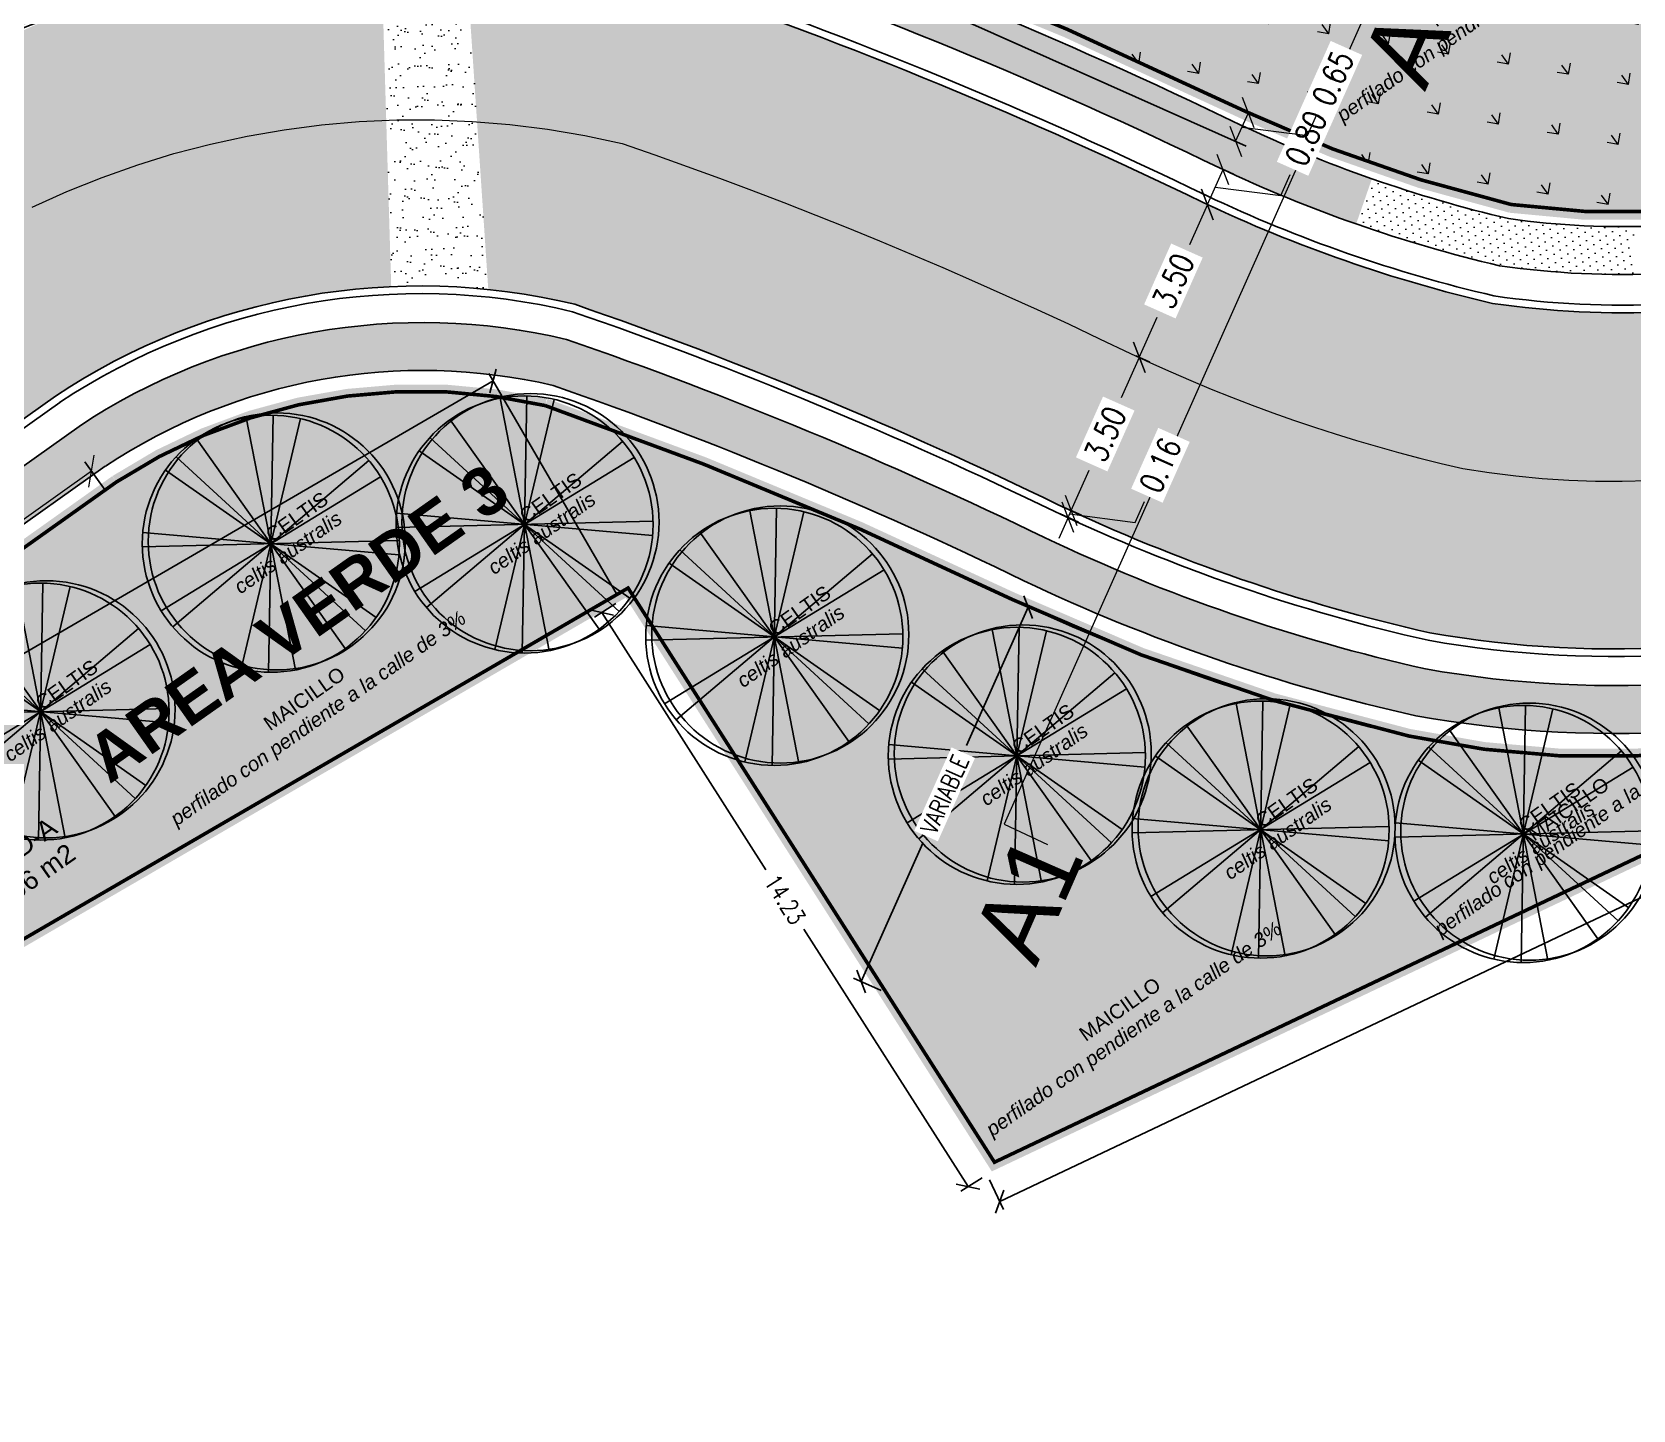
# Model space of a CAD drawing. Header units: metres. Extents: x 12 to 777, y -493 to 333.
# Drawn here: x 585.29 to 618.73, y -315.08 to -286.29 of the extents above; entities that cross this region are included whole.
import ezdxf

# ---------------------------------------------------------------- set-up
doc = ezdxf.new("R2010")
doc.units = ezdxf.units.M
doc.header["$LTSCALE"] = 5
doc.header["$MEASUREMENT"] = 0
for name, pattern in [('DASHED2', [0.375, 0.25, -0.125]), ('HIDDEN', [0.375, 0.25, -0.125]), ('PHANTOM2', [1.25, 0.625, -0.125, 0.125, -0.125, 0.125, -0.125])]:
    doc.linetypes.add(name, pattern=pattern)
doc.layers.get('0').update_dxf_attribs({"color": 30})
for name, color, linetype, lineweight in [('A-ANNO-DIMS', 3, 'Continuous', 18), ('A-ANNO-TEXT', 3, 'Continuous', 18), ('A-ELEV-OVHD', 3, 'HIDDEN', 18), ('G-ANNO-RDME', 3, 'Continuous', 18), ('G-PLAN-OTLN', 7, 'Continuous', 35), ('U-ANNO-PATT', 8, 'Continuous', 18), ('U-ANNO-SYMB', 3, 'Continuous', 18), ('U-CURB', 4, 'Continuous', 25), ('U-PROP-NEW', 1, 'PHANTOM2', 50)]:
    doc.layers.add(name, color=color, linetype=linetype, lineweight=lineweight)
for name, color, linetype in [('U-PROP', 1, 'Continuous'), ('U-SDWK', 4, 'Continuous'), ('U-STRT', 4, 'Continuous'), ('U-VEGE', 70, 'Continuous')]:
    doc.layers.add(name, color=color, linetype=linetype)
doc.styles.add('E-ARIAL', font='arial.ttf')
doc.styles.add('E-ROMANS', font='romans.shx', dxfattribs={"width": 0.8})
doc.dimstyles.new('E-0200_TICK_18', dxfattribs={"dimscale": 0.001, "dimtxt": 360, "dimasz": 360, "dimexe": 180, "dimexo": 120, "dimgap": 180, "dimtad": 0, "dimzin": 0, "dimdsep": 46, "dimtxsty": 'E-ROMANS', "dimblk": 'OBLIQUE', "dimcen": 180, "dimclrd": 256, "dimclre": 256, "dimclrt": 256, "dimadec": 0, "dimazin": 0, "dimtfac": 1, "dimtmove": 1, "dimatfit": 3, "dimldrblk": 'OPEN90', "dimfxl": 1, "dimtfill": 1, "dimtolj": 1, "dimtzin": 0, "dimarcsym": 0})
doc.dimstyles.new('E-0200_TICK_24', dxfattribs={"dimscale": 0.001, "dimtxt": 480, "dimasz": 480, "dimexe": 240, "dimexo": 120, "dimgap": 240, "dimtad": 0, "dimzin": 0, "dimdsep": 46, "dimtxsty": 'E-ROMANS', "dimblk": 'OBLIQUE', "dimcen": 240, "dimclrd": 256, "dimclre": 256, "dimclrt": 256, "dimadec": 0, "dimazin": 0, "dimtfac": 1, "dimtmove": 1, "dimatfit": 3, "dimldrblk": 'OPEN90', "dimfxl": 1, "dimtfill": 1, "dimtolj": 1, "dimtzin": 0, "dimlwd": -1, "dimarcsym": 0})
pattern_1 = [(35.41278118751637, (-2.273736754432321e-13, 0), (0.0448695244480071, 0.2656449242425112), [0.09524999999999983, -0.2857499999999995]), (125.4127811875207, (0.06641123105941915, -0.01121738111214654), (-0.2656449242425114, 0.04486952444800714), [0.0952499999999999, -0.2857499999999998])]
pattern_2 = [(125.4127811875207, (-2.273736754432321e-13, 0), (-1.252261328571556, 0.2115168225323969), [0.2381249999999999, -1.557924999999999]), (80.41278118751636, (-2.273736754432321e-13, 0), (-1.252262182131111, 0.2115169667053435), [0.2381249999999998, -1.031874999999999]), (170.4127811875163, (-2.273736754432321e-13, 0), (-0.211516966705343, -1.252262182131108), [0.2381249999999999, -1.031875])]
pattern_3 = [(35.41278118751642, (201.8220527529095, 533.2484250524608), (-0.02729923977051889, 0.1753758952449044), [0, -0.15875])]
pattern_4 = [(72.91278118751642, (-378.0921099398086, 531.776018439879), (-0.2966370905346691, 0.3895994910252402), [0, -0.3860799999999996, 0, -0.4317999999999995, 0, -0.4127499999999997]), (42.91278118751639, (-378.0921099398086, 531.776018439879), (-0.04901279192536906, 0.8446935261476074), [0, -0.2082799999999997, 0, -0.3479799999999995, 0, -0.1333499999999998]), (2.912781187516296, (-378.3467317877346, 531.5949826120477), (0.643824841842384, 0.4595221086157097), [0, -0.1270000000000001, 0, -0.4572000000000001, 0, -0.5969000000000003]), (352.912781187516, (-378.3467317877346, 531.5949826120477), (0.4931181113267538, 0.6241397820693166), [0, -0.06349999999999996, 0, -0.2997199999999998, 0, -0.3428999999999998])]

# ---------------------------------------------------------------- blocks, each defined once
blk = doc.blocks.new('arbol celtis australis')
for p, q in [((8.625988812127616e-12, 2.685258183919843), (8.597567102697212e-12, -2.685258184014997)), ((1.109652135678587, 2.445257379528671), (-1.109652135657186, -2.44525737962371)), ((-0.9004015609206562, 2.529800099492918), (0.9004015609444167, -2.529800099587673)), ((-0.5582965693019872, 2.626578849950734), (0.5582965693198076, -2.626578850046285)), ((1.593801170435611, 2.161112987215661), (-1.593801170414324, -2.161112987309905)), ((-2.044670675132394, 1.740670372184952), (2.044670675157377, -1.740670372279196)), ((2.017837810386609, 1.771705981646535), (-2.017837810371034, -1.771705981741006)), ((-2.226179926510113, 1.501577320414272), (2.226179926529667, -1.501577320508288)), ((-2.678717029981797, 0.1873141419597757), (2.678717030002005, -0.1873141420525415)), ((2.675542563614627, 0.2282181081411365), (-2.675542563594362, -0.2282181082339023))]:
    blk.add_line(p, q)
for centre in [(8.512301974406e-12, -4.749134419057555e-11), (0.1292310680795623, -0.0322898255380708)]:
    blk.add_circle(centre, 2.685258183967423)
blk = doc.blocks.new('_Oblique')
at = {"color": 0, "linetype": 'ByBlock', "lineweight": -2}
blk.add_line((-0.5, -0.5), (0.5, 0.5), dxfattribs=at)
blk = doc.blocks.new('*D376')
at = {"layer": 'A-ANNO-DIMS', "lineweight": -2, "transparency": 16777216}
for p, q in [((606.0957227550243, -298.3043439349803), (604.8085489635886, -301.1928050944018)), ((606.5102413691219, -298.4890642641384), (605.9313088627438, -298.2310768071184)), ((602.6100716579842, -306.1262619044755), (603.8972454494201, -303.237800745054)), ((603.0245902720818, -306.3109822336336), (602.4456577657037, -306.0529947766136))]:
    blk.add_line(p, q, dxfattribs=at)
at = {"layer": 'A-ANNO-DIMS', "lineweight": -2, "transparency": 16777216, "xscale": 0.36, "yscale": 0.36, "zscale": 0.36}
for p, rotation in [((606.0957227550243, -298.3043439349803), 65.98099778067302), ((602.6100716579842, -306.1262619044755), 245.980997780673)]:
    blk.add_blockref('_Oblique', p, dxfattribs=dict(at, rotation=rotation))
at = {"layer": 'A-ANNO-DIMS', "transparency": 16777216, "insert": (604.3528972065043, -302.2153029197278), "char_height": 0.36, "attachment_point": 5, "rotation": 65.98099778067302, "style": 'E-ROMANS', "bg_fill": 3, "box_fill_scale": 1.25, "bg_fill_color": 256, "bg_fill_true_color": 13158600, "bg_fill_transparency": 0}
blk.add_mtext('\\A1;VARIABLE', dxfattribs=at)
blk = doc.blocks.new('_Open90')
at = {"color": 0, "linetype": 'ByBlock', "lineweight": -2}
for p, q in [((0, 0), (-1, 0)), ((-0.5, 0.5), (0, 0)), ((0, 0), (-0.5, -0.5))]:
    blk.add_line(p, q, dxfattribs=at)
blk = doc.blocks.new('*D537')
at = {"layer": 'A-ANNO-DIMS', "transparency": 16777216}
for p, q in [((606.9953653911336, -296.2855156857955), (607.1907443987657, -295.847078639714)), ((606.9302644703648, -296.4316043354669), (606.9953653911336, -296.2855156857955)), ((606.9302644703648, -296.4316043354669), (606.9953653911336, -296.2855156857955)), ((608.3297044887702, -296.534141718602), (608.5250834964021, -296.0957046725204)), ((606.9302644703648, -296.4316043354669), (606.7348854627328, -296.8700413815484)), ((606.9628149307492, -296.3585600106312), (608.3297044887702, -296.534141718602))]:
    blk.add_line(p, q, dxfattribs=at)
at = {"layer": 'A-ANNO-DIMS', "lineweight": -2, "transparency": 16777216}
for p, q in [((606.8334495056855, -296.2133617350711), (607.2145839141745, -296.3832051896115)), ((606.7642033006531, -296.3576031377249), (607.1494829934056, -296.5292938392829))]:
    blk.add_line(p, q, dxfattribs=at)
at = {"layer": 'A-ANNO-DIMS', "transparency": 16777216, "xscale": 0.48, "yscale": 0.48, "zscale": 0.48}
for p, rotation in [((606.9953653911336, -296.2855156857955), 245.9809977806493), ((606.9302644703648, -296.4316043354669), 65.98099778064935)]:
    blk.add_blockref('_Oblique', p, dxfattribs=dict(at, rotation=rotation))
at = {"layer": 'A-ANNO-DIMS', "transparency": 16777216, "insert": (608.8609493142837, -295.3420105123516), "char_height": 0.48, "attachment_point": 5, "rotation": 65.9809977806493, "style": 'E-ROMANS', "bg_fill": 3, "box_fill_scale": 1.25, "bg_fill_color": 256, "bg_fill_true_color": 13158600, "bg_fill_transparency": 0}
blk.add_mtext('\\A1;0.16', dxfattribs=at)
blk = doc.blocks.new('*D538')
at = {"layer": 'A-ANNO-DIMS', "transparency": 16777216}
for p, q in [((608.4194556274385, -293.0898094319465), (608.0432763271664, -293.933968398702)), ((606.9953653911309, -296.285515685795), (607.3715446914031, -295.4413567190396))]:
    blk.add_line(p, q, dxfattribs=at)
at = {"layer": 'A-ANNO-DIMS', "lineweight": -2, "transparency": 16777216}
for p, q in [((608.3476581822212, -293.0578146137111), (608.6386741504792, -293.1874989357626)), ((606.833449505685, -296.2133617350716), (607.2145839141716, -296.383205189611))]:
    blk.add_line(p, q, dxfattribs=at)
at = {"layer": 'A-ANNO-DIMS', "transparency": 16777216, "xscale": 0.48, "yscale": 0.48, "zscale": 0.48}
for p, rotation in [((608.4194556274385, -293.0898094319465), 65.9809977806493), ((606.9953653911309, -296.285515685795), 245.9809977806493)]:
    blk.add_blockref('_Oblique', p, dxfattribs=dict(at, rotation=rotation))
at = {"layer": 'A-ANNO-DIMS', "transparency": 16777216, "insert": (607.7074105092847, -294.6876625588707), "char_height": 0.48, "attachment_point": 5, "rotation": 65.9809977806493, "style": 'E-ROMANS', "bg_fill": 3, "box_fill_scale": 1.25, "bg_fill_color": 256, "bg_fill_true_color": 13158600, "bg_fill_transparency": 0}
blk.add_mtext('\\A1;3.50', dxfattribs=at)
blk = doc.blocks.new('*D539')
at = {"layer": 'A-ANNO-DIMS', "transparency": 16777216}
for p, q in [((609.8435613844181, -289.8940683491884), (609.4673743238098, -290.7382447303984)), ((608.4194556274383, -293.0898094319459), (608.7956426880465, -292.2456330507359))]:
    blk.add_line(p, q, dxfattribs=at)
at = {"layer": 'A-ANNO-DIMS', "lineweight": -2, "transparency": 16777216}
for p, q in [((609.8607386293631, -289.901722978516), (610.0627799074589, -289.9917578530045)), ((608.3476581822205, -293.0578146137101), (608.6386741504791, -293.1874989357619))]:
    blk.add_line(p, q, dxfattribs=at)
at = {"layer": 'A-ANNO-DIMS', "transparency": 16777216, "xscale": 0.48, "yscale": 0.48, "zscale": 0.48}
for p, rotation in [((609.8435613844181, -289.8940683491884), 65.9809977806493), ((608.4194556274383, -293.0898094319459), 245.9809977806493)]:
    blk.add_blockref('_Oblique', p, dxfattribs=dict(at, rotation=rotation))
at = {"layer": 'A-ANNO-DIMS', "transparency": 16777216, "insert": (609.1315085059282, -291.4919388905671), "char_height": 0.48, "attachment_point": 5, "rotation": 65.9809977806493, "style": 'E-ROMANS', "bg_fill": 3, "box_fill_scale": 1.25, "bg_fill_color": 256, "bg_fill_true_color": 13158600, "bg_fill_transparency": 0}
blk.add_mtext('\\A1;3.50', dxfattribs=at)
blk = doc.blocks.new('*D540')
at = {"layer": 'A-ANNO-DIMS', "transparency": 16777216}
for p, q in [((609.8435613844175, -289.8940683491875), (610.1690736300055, -289.1636079525016)), ((611.3732070652322, -289.7044198588154), (611.5685860728643, -289.2659828127338)), ((610.0063175072115, -289.5288381508446), (611.3732070652322, -289.7044198588154))]:
    blk.add_line(p, q, dxfattribs=at)
at = {"layer": 'A-ANNO-DIMS', "lineweight": -2, "transparency": 16777216}
for p, q in [((610.2064141606775, -289.1802478689784), (610.3882921530463, -289.2612974563176)), ((609.8607386293626, -289.9017229785151), (610.0627799074583, -289.9917578530035))]:
    blk.add_line(p, q, dxfattribs=at)
at = {"layer": 'A-ANNO-DIMS', "transparency": 16777216, "xscale": 0.48, "yscale": 0.48, "zscale": 0.48}
for p, rotation in [((610.1690736300055, -289.1636079525016), 65.9809977806493), ((609.8435613844175, -289.8940683491875), 245.9809977806493)]:
    blk.add_blockref('_Oblique', p, dxfattribs=dict(at, rotation=rotation))
at = {"layer": 'A-ANNO-DIMS', "transparency": 16777216, "insert": (611.9044518907459, -288.5122886525649), "char_height": 0.48, "attachment_point": 5, "rotation": 65.9809977806493, "style": 'E-ROMANS', "bg_fill": 3, "box_fill_scale": 1.25, "bg_fill_color": 256, "bg_fill_true_color": 13158600, "bg_fill_transparency": 0}
blk.add_mtext('\\A1;0.80', dxfattribs=at)
blk = doc.blocks.new('*D541')
at = {"layer": 'A-ANNO-DIMS', "lineweight": -2, "transparency": 16777216}
for p, q in [((599.2112122704456, -283.5745868177576), (610.6507460617794, -288.6723420825072)), ((610.7679919068031, -288.0077808388257), (610.9172515467394, -288.0742948357401))]:
    blk.add_line(p, q, dxfattribs=at)
at = {"layer": 'A-ANNO-DIMS', "transparency": 16777216}
for p, q in [((610.4315275387386, -288.5746525786912), (610.6980330236986, -287.9766053319241)), ((610.5647802812186, -288.2756289553076), (611.9316698392394, -288.4512106632785)), ((611.9316698392394, -288.4512106632785), (612.1270488468714, -288.0127736171968))]:
    blk.add_line(p, q, dxfattribs=at)
at = {"layer": 'A-ANNO-DIMS', "transparency": 16777216, "xscale": 0.48, "yscale": 0.48, "zscale": 0.48}
for p, rotation in [((610.6980330236986, -287.9766053319241), 65.9809977806493), ((610.4315275387386, -288.5746525786912), 245.9809977806493)]:
    blk.add_blockref('_Oblique', p, dxfattribs=dict(at, rotation=rotation))
at = {"layer": 'A-ANNO-DIMS', "transparency": 16777216, "insert": (612.462914664753, -287.259079457028), "char_height": 0.48, "attachment_point": 5, "rotation": 65.9809977806493, "style": 'E-ROMANS', "bg_fill": 3, "box_fill_scale": 1.25, "bg_fill_color": 256, "bg_fill_true_color": 13158600, "bg_fill_transparency": 0}
blk.add_mtext('\\A1;0.65', dxfattribs=at)
blk = doc.blocks.new('*D403')
at = {"layer": 'A-ANNO-DIMS', "lineweight": -2, "transparency": 16777216}
for p, q in [((586.815509077474, -295.8642949031907), (586.3914188657393, -295.2678238361514)), ((525.3863475026282, -339.5348569462651), (524.9648537854023, -338.9420377764104))]:
    blk.add_line(p, q, dxfattribs=at)
at = {"layer": 'A-ANNO-DIMS', "transparency": 16777216}
for p, q in [((586.5304899837204, -295.4634234888696), (558.8837586335499, -315.1202162487618)), ((525.1039249033834, -339.1376374291286), (557.2407215507166, -316.2884136398025))]:
    blk.add_line(p, q, dxfattribs=at)
at = {"layer": 'A-ANNO-DIMS', "transparency": 16777216, "xscale": 0.48, "yscale": 0.48, "zscale": 0.48}
for p, rotation in [((586.5304899837204, -295.4634234888696), 35.41278118758976), ((525.1039249033834, -339.1376374291286), 215.4127811875897)]:
    blk.add_blockref('_Oblique', p, dxfattribs=dict(at, rotation=rotation))
at = {"layer": 'A-ANNO-DIMS', "transparency": 16777216, "insert": (557.9657280376009, -315.5685734285476), "char_height": 0.48, "attachment_point": 5, "rotation": 35.41278118758975, "style": 'E-ROMANS', "bg_fill": 3, "box_fill_scale": 1.25, "bg_fill_color": 256, "bg_fill_true_color": 13158600, "bg_fill_transparency": 0}
blk.add_mtext('\\A1;75.37', dxfattribs=at)
blk = doc.blocks.new('*D405')
at = {"layer": 'A-ANNO-DIMS', "lineweight": -2, "transparency": 16777216}
for p, q in [((500.6570545008153, -348.3122252221356), (594.9192563778561, -293.5798098045325)), ((597.5214127387201, -298.0613402893811), (594.8288725725799, -293.4241474528101)), ((547.7881554393357, -320.9460175133341), (551.4721583607718, -326.784983370178)), ((551.4721583607718, -326.784983370178), (551.783483064217, -326.6042157596256)), ((503.2592108616792, -352.793755706984), (500.5666706955392, -348.1565628704132))]:
    blk.add_line(p, q, dxfattribs=at)
at = {"layer": 'A-ANNO-DIMS', "lineweight": -2, "transparency": 16777216, "xscale": 0.36, "yscale": 0.36, "zscale": 0.36}
for p, rotation in [((594.9192563778561, -293.5798098045325), 30.14116917634906), ((500.6570545008153, -348.3122252221356), 210.1411691763491)]:
    blk.add_blockref('_Oblique', p, dxfattribs=dict(at, rotation=rotation))
at = {"layer": 'A-ANNO-DIMS', "transparency": 16777216, "insert": (552.5380748454244, -326.1660695035724), "char_height": 0.36, "attachment_point": 5, "rotation": 30.14116917634906, "style": 'E-ROMANS', "bg_fill": 3, "box_fill_scale": 1.25, "bg_fill_color": 256, "bg_fill_true_color": 13158600, "bg_fill_transparency": 0}
blk.add_mtext('\\A1;109.00', dxfattribs=at)
blk = doc.blocks.new('*D411')
at = {"layer": 'A-ANNO-DIMS', "lineweight": -2, "transparency": 16777216}
for p, q in [((597.4805100511801, -298.2296670781798), (597.0366487437664, -298.5129064391682)), ((597.1883865803526, -298.4160786076934), (600.6198272007008, -303.7934517056462)), ((604.8424895296718, -310.4107396968467), (601.4110489093237, -305.0333665988941)), ((605.1346130004993, -310.2243281673332), (604.6907516930855, -310.5075675283215))]:
    blk.add_line(p, q, dxfattribs=at)
at = {"layer": 'A-ANNO-DIMS', "lineweight": -2, "transparency": 16777216, "xscale": 0.36, "yscale": 0.36, "zscale": 0.36}
for p, rotation in [((597.1883865803526, -298.4160786076934), 122.5429987719172), ((604.8424895296718, -310.4107396968467), 302.5429987719172)]:
    blk.add_blockref('_Oblique', p, dxfattribs=dict(at, rotation=rotation))
at = {"layer": 'A-ANNO-DIMS', "transparency": 16777216, "insert": (601.0154380550123, -304.4134091522701), "char_height": 0.36, "attachment_point": 5, "rotation": 302.5429987719172, "style": 'E-ROMANS', "bg_fill": 3, "box_fill_scale": 1.25, "bg_fill_color": 256, "bg_fill_true_color": 13158600, "bg_fill_transparency": 0}
blk.add_mtext('\\A1;14.23', dxfattribs=at)
blk = doc.blocks.new('*D412')
at = {"layer": 'A-ANNO-DIMS', "lineweight": -2, "transparency": 16777216}
for p, q in [((633.6569377467538, -296.8243180644625), (633.9498952625519, -297.4425271207343)), ((633.8728135798428, -297.2798666947214), (620.364901581411, -303.6810093220135)), ((605.5030351797852, -310.7237651939507), (619.0109471782171, -304.3226225666587)), ((605.2871593466962, -310.2682165636919), (605.5801168624943, -310.8864256199637))]:
    blk.add_line(p, q, dxfattribs=at)
at = {"layer": 'A-ANNO-DIMS', "lineweight": -2, "transparency": 16777216, "xscale": 0.36, "yscale": 0.36, "zscale": 0.36}
for p, rotation in [((633.8728135798428, -297.2798666947214), 25.3553834196484), ((605.5030351797852, -310.7237651939507), 205.3553834196484)]:
    blk.add_blockref('_Oblique', p, dxfattribs=dict(at, rotation=rotation))
at = {"layer": 'A-ANNO-DIMS', "transparency": 16777216, "insert": (619.6879243798139, -304.001815944336), "char_height": 0.36, "attachment_point": 5, "rotation": 25.3553834196484, "style": 'E-ROMANS', "bg_fill": 3, "box_fill_scale": 1.25, "bg_fill_color": 256, "bg_fill_true_color": 13158600, "bg_fill_transparency": 0}
blk.add_mtext('\\A1;31.39', dxfattribs=at)

msp = doc.modelspace()

# ---------------------------------------------------------------- hatches: boundary and pattern name
at = {"layer": 'G-ANNO-RDME'}
h = msp.add_hatch(dxfattribs=at)
h.set_pattern_fill('CROSS', color=8, scale=0.02999999999999058, angle=-2.529813193636081e-11, style=0)
h.set_pattern_definition(pattern_1)
edge = h.paths.add_edge_path()
edge.add_line((585.7821283812193, -282.887871929614), (586.277157635021, -283.5639823753594))
edge.add_arc((593.3109567945028, -306.3198765592911), 23.81816640142234, 75.71703048353788, 107.17626935983981, ccw=False)
edge.add_arc((566.6404201794917, -378.6183045845773), 100.7804649524283, 64.10197489429498, 71.15876460710967, ccw=False)
edge.add_arc((622.6437466719456, -262.5797488625058), 28.06692172331939, 244.7208973074439, 256.7035115337933)
edge.add_arc((618.4994675967712, -273.5078333292549), 16.54858256673506, 261.973017078474, 283.3820268318295)
edge.add_arc((579.5498563441672, -196.7423893789714), 102.2445762602845, 294.7339408557132, 295.9523764393525)
edge.add_arc((622.3888138410173, -285.1691047966156), 3.991625436771678, 298.5175860347558, 368.9653161677732)
edge.add_line((626.331673018098, -284.5470636909022), (615.2914286576124, -261.9044218148384))
edge.add_line((615.291428657614, -261.9044218148388), (585.7821283812214, -282.8878719296139))
h = msp.add_hatch(dxfattribs=at)
h.set_pattern_fill('CROSS', color=8, scale=0.02999999999999058, angle=-2.529813193636081e-11, style=0)
h.set_pattern_definition(pattern_1)
h.paths.add_polyline_path([(587.0510054297342, -295.6905899634116), (556.3323132266125, -317.5319187161849), (558.554838134671, -320.657838076625), (597.7394065707763, -297.9057058868643), (596.0086255789049, -294.0945675651733, 0.2048255611841059)])
h = msp.add_hatch(dxfattribs=at)
h.set_pattern_fill('CROSS', color=8, scale=0.02999999999999058, angle=-2.529813193636081e-11, style=0)
h.set_pattern_definition(pattern_1)
h.paths.add_polyline_path([(605.771520300173, -298.14774716478, 0.02955970135773855), (596.008625578909, -294.0945675651747), (597.7394065707779, -297.9057058868666), (605.3935095200945, -309.9003669760177), (633.763373027519, -296.4564073465499), (633.551691677919, -296.0120441713948), (624.9951100110909, -300.0480300762651, -0.1530225090855979), (614.0532029791398, -300.9979357670586, -0.05579354069283707)])
at = {"layer": 'U-ANNO-PATT'}
h = msp.add_hatch(dxfattribs=at)
h.set_pattern_fill('GRASS', color=256, scale=0.04999999999998431, angle=-2.529813193636081e-11, style=0)
h.set_pattern_definition(pattern_2)
edge = h.paths.add_edge_path()
edge.add_line((585.7821283812111, -282.887871929604), (586.2771576350135, -283.5639823753495))
edge.add_arc((593.3109567944939, -306.3198765592802), 23.81816640142894, 75.71703048356221, 107.17626935986411, ccw=False)
edge.add_arc((566.6404201794934, -378.6183045845746), 100.7804649524629, 64.10197489432721, 71.15876460714179, ccw=False)
edge.add_arc((622.6437466719387, -262.5797488625007), 28.0669217233236, 244.7208973074626, 256.703511533812)
edge.add_arc((618.4994675967615, -273.5078333292435), 16.54858256674148, 261.9730170785003, 283.3820268318557)
edge.add_arc((579.5498563441739, -196.7423893789615), 102.2445762603097, 294.7339408557301, 295.9523764393695)
edge.add_arc((622.3888138410086, -285.169104796605), 3.991625436773418, 298.5175860347716, 368.965316167789)
edge.add_line((626.3316730180907, -284.5470636908922), (615.2914286576047, -261.9044218148283))
edge.add_line((615.2914286576047, -261.9044218148283), (585.7821283812111, -282.887871929604))
h = msp.add_hatch(dxfattribs=at)
h.set_pattern_fill('AR-SAND', color=256, scale=0.2000462679317636, angle=-2.529813193636081e-11, style=0)
h.set_pattern_definition([(72.91282362751573, (300.0452381788889, -130.1333571036739), (-0.2336267741007851, 0.3068420480814513), [0, -0.3040703272563987, 0, -0.3400786554841303, 0, -0.3250751853892419]), (42.91282362751674, (300.0452381788889, -130.1333571036739), (-0.03860217035600177, 0.6652668511392239), [0, -0.1640379397041038, 0, -0.2740633870666128, 0, -0.1050242906642129]), (2.91282362751455, (299.8447022592588, -130.2759381251262), (0.5070653890008966, 0.3619124968307743), [0, -0.1000231339659132, 0, -0.3600832822772875, 0, -0.4701087296397919]), (352.9128236275134, (299.8447022592588, -130.2759381251262), (0.3883711257074098, 0.4915626654036306), [0, -0.05001156698295665, 0, -0.2360545961595554, 0, -0.270062461707966])])
edge = h.paths.add_edge_path()
edge.add_line((581.6630668887121, -288.1121389759601), (580.5417314105413, -288.9093843067957))
edge.add_line((580.5417314105414, -288.9093843067953), (580.9794737818295, -286.3107973259635))
edge.add_line((580.9794737818295, -286.3107973259639), (568.8424923402933, -269.2402264957064))
edge.add_line((568.842492340294, -269.2402264957068), (573.5689497083943, -265.8797001038587))
edge.add_line((573.5689497083945, -265.8797001038579), (576.8390369498687, -270.4789240139861))
edge.add_line((576.8390369498686, -270.4789240139867), (575.252106539947, -273.4202138648543))
edge.add_line((575.2521065399462, -273.4202138648534), (583.2567688723209, -284.6785484139236))
edge.add_line((583.2567688723213, -284.6785484139241), (586.0804828201232, -285.7443878934119))
edge.add_arc((593.2161801131672, -304.3617364732208), 19.93799999999337, 110.9709362437997, 125.4120058140929)
h = msp.add_hatch(dxfattribs=at)
h.set_pattern_fill('DOTS', color=256, scale=0.09999999999996861, angle=-2.529813193636081e-11, style=0)
h.set_pattern_definition(pattern_3)
h.paths.add_polyline_path([(599.1402651552687, -283.5389487095272), (598.8168207425538, -284.4851958822483, -0.03068663955857136), (610.0968048991574, -289.1314031170714, 0.02626224532289594), (612.9493986913908, -290.3004218113283), (613.2795098304437, -289.3564797390195, -0.02621589772034538), (610.5288040678427, -288.229513262133, 0.03067325627885371)])
h = msp.add_hatch(dxfattribs=at)
h.set_pattern_fill('AR-SAND', color=256, scale=0.00999999999999686, angle=-2.529813193636081e-11, style=0)
h.set_pattern_definition(pattern_4)
h.paths.add_polyline_path([(628.367107011637, -283.858928504063, -0.3322878493896637), (625.2561118823403, -290.5439288099501, -0.005917464310476801), (623.0232732130291, -291.5994008261409, -0.09790257878738733), (615.7986132946073, -291.9597984762718, -0.01495943370331729), (614.0540067047425, -291.4979011817113), (612.5827618753358, -298.3590257600313, 0.0132184221334862), (614.4876113389848, -298.8407130915193, 0.1254103162154766), (625.2342586513751, -298.0464840348618), (633.110601755152, -294.5527466684007)])
h = msp.add_hatch(dxfattribs=at)
h.set_pattern_fill('AR-SAND', color=256, scale=0.00999999999999686, angle=-2.529813193636081e-11, style=0)
h.set_pattern_definition(pattern_4)
h.paths.add_polyline_path([(592.581635005587, -284.613959357549, 0.07319761278456506), (586.3585257715354, -285.7445890834956, 0.06637897070647514), (581.7198531864744, -288.1920095987603), (580.405816925143, -289.1262610286744), (580.4057978615019, -289.126234215425), (574.6999255378264, -293.182986326593), (578.7561330177643, -298.8879291353473), (585.7758752946895, -293.8971550551792, -0.1364921819635527), (592.7907922125162, -291.6090125698624)])
h = msp.add_hatch(dxfattribs=at)
h.set_pattern_fill('AR-SAND', color=256, scale=0.00999999999999686, angle=-2.529813193636081e-11, style=0)
h.set_pattern_definition(pattern_4)
h.paths.add_polyline_path([(594.3472368828543, -284.6264472448852, 0.02033293205389219), (592.581635005587, -284.613959357549), (592.7907922125162, -291.6090125698624, -0.03689257094414768), (594.8186722305097, -291.6693771415926)])
h = msp.add_hatch(dxfattribs=at)
h.set_pattern_fill('AR-SAND', color=256, scale=0.00999999999999686, angle=-2.529813193636081e-11, style=0)
h.set_pattern_definition(pattern_4)
h.paths.add_polyline_path([(598.5894721571972, -285.2529349823476, 0.04948329101719296), (594.3472368828543, -284.6264472448852), (594.8186722305097, -291.6693771415926, -0.0333009843695747), (596.6239728749204, -291.9794321215709, -0.02983830051904366), (606.7238402441649, -296.1645169831627, 0.04215807015976644), (612.5827618753358, -298.3590257600313), (614.0540067047425, -291.4979011817113, -0.03823180232254832), (609.7511293678401, -289.8528782266058, 0.03061315587483511)])
h = msp.add_hatch(dxfattribs=at)
h.set_pattern_fill('DOTS', color=256, scale=0.09999999999996861, angle=-2.529813193636081e-11, style=0)
h.set_pattern_definition(pattern_3)
h.paths.add_polyline_path([(616.133046836427, -290.1894036178396, -0.02621589772034324), (613.2795098304437, -289.3564797390195), (612.9493986913908, -290.3004218113283, 0.02660009942092781), (615.9474333216365, -291.1730256774858, 0.03984645382138089), (618.7819516275397, -291.3541803620165), (618.7671489608283, -290.3542893718554, -0.03922166423601232)])
h = msp.add_hatch(dxfattribs=at)
h.set_pattern_fill('DOTS', color=256, scale=0.09999999999996861, angle=-2.529813193636081e-11, style=0)
h.set_pattern_definition([(35.41278118749173, (-325.9994211973925, -231.7851966346536), (-0.02729923977043469, 0.1753758952448612), [0, -0.1587499999999502])])
h.paths.add_polyline_path([(586.2695824105175, -294.5292781877664), (520.9155589555803, -340.9959103116205), (519.0932569915069, -338.4328933711074), (517.699518945782, -338.1974875388225), (520.6780420338395, -342.3866972762348), (586.7744900316982, -295.394596078533, -0.208211984539564), (596.1763601524043, -293.6746540917057, -0.02961337402877948), (606.0063566444177, -297.7542061418773, 0.05572663894629748), (614.1979056469484, -300.5741422529682, 0.1267839899660276), (625.9592744162757, -299.6935987224482), (633.7024834955229, -296.2589160860953), (633.2970099237347, -295.3448093184903), (625.5956623256096, -298.7609233096121, -0.1260423140395917), (614.3954034898018, -299.5935980942529, -0.05555327945694707), (606.4392458864528, -296.8527458602657, 0.02974137598876806), (596.4557707521343, -292.7131219791161, 0.2080078813848935)])
h = msp.add_hatch(dxfattribs=at)
h.set_pattern_fill('GRASS', color=256, scale=0.04999999999998431, angle=-2.529813193636081e-11, style=0)
h.set_pattern_definition(pattern_2)
edge = h.paths.add_edge_path()
edge.add_line((633.5516916779031, -296.0120441713771), (633.7633730275049, -296.4564073465326))
edge.add_line((633.7633730275049, -296.4564073465326), (605.3935095200793, -309.9003669759991))
edge.add_line((605.3935095200793, -309.9003669759991), (597.7394065707608, -297.9057058868461))
edge.add_line((597.7394065707608, -297.9057058868461), (503.4772046937208, -352.6381213044483))
edge.add_line((503.4772046937208, -352.6381213044483), (505.5140312638055, -350.9597459066636))
edge.add_line((505.5140312638055, -350.9597459066636), (525.6136210234768, -339.3732474689405))
edge.add_line((525.6136210234768, -339.3732474689405), (587.0510054297197, -295.6905899633934))
edge.add_arc((593.3961153534698, -305.3671216978406), 11.57133036224591, 76.9515798805158, 123.25371736710471, ccw=False)
edge.add_arc((566.6404201794777, -378.6183045845617), 89.48046495245678, 64.06734252081333, 70.83995492416079, ccw=False)
edge.add_arc((622.6437466719385, -262.5797488624949), 39.36692172332941, 244.6219574045576, 257.3956515200334)
edge.add_arc((618.0085905649671, -283.0652693096088), 18.36370379928116, 257.5614972410871, 292.3617225475165)
edge.add_line((624.9951100110757, -300.0480300762474), (633.5516916779031, -296.0120441713771))

# ---------------------------------------------------------------- linework, layer by layer
at = {"layer": 'A-ELEV-OVHD', "color": 4, "ltscale": 100, "flags": 128}
msp.add_lwpolyline([(585.2874637734251, -289.9520540390904, -0.171119279987629), (597.6164210333186, -288.6193697038157, -0.0302147816739898), (608.2380489207001, -293.0089698618021, 0.0546790163659765), (615.1765196686922, -295.4081228582745, 0.1221413543515994), (623.9725202144466, -294.7772834171419), (631.4783429651468, -291.4478990740972)], format="xyb", dxfattribs=at)
at = {"layer": 'G-ANNO-RDME', "linetype": 'DASHED2', "const_width": 0.07499999999997646}
for points in [[(585.7821283812195, -282.887871929614), (586.2771576350208, -283.5639823753586, -0.1381355078415916), (599.1871598145451, -283.2379509725151, -0.03080078835547213), (610.6583826452772, -287.9589360869159, 0.05233171148249813), (616.1886327419336, -289.8942797787417, 0.09368709862526778), (622.3295169072828, -289.6070975126663, 0.005316478253623328), (624.2945294933102, -288.6764287736819, 0.3174479196515449), (626.3316730180984, -284.5470636909026), (615.291428657614, -261.9044218148388)], [(633.5516916779177, -296.0120441713948), (633.7633730275193, -296.4564073465503), (633.7633730275193, -296.4564073465503), (605.3935095200943, -309.9003669760177), (597.7394065707765, -297.9057058868643), (503.4772046937364, -352.6381213044674), (505.5140312638196, -350.9597459066817), (525.6136210234911, -339.3732474689591), (587.051005429734, -295.6905899634116, -0.2048255611842108), (596.0086255789081, -294.0945675651747, -0.02955970135775253), (605.7715203001765, -298.1477471647822, 0.05579354069279138), (614.0532029791368, -300.9979357670586, 0.1530225090856329), (624.9951100110911, -300.0480300762656), (633.5516916779177, -296.0120441713948)]]:
    msp.add_lwpolyline(points, format="xyb", close=True, dxfattribs=at)
at = {"layer": 'G-PLAN-OTLN', "ltscale": 8, "const_width": 0.1499999999999529, "flags": 128}
msp.add_lwpolyline([(542.2148360967024, -288.0531146943317), (554.3854262746047, -305.1706462381949), (554.3854268661939, -305.1706458175763), (554.3854268661939, -305.1706458175763), (554.3854268661939, -305.1706458175763), (554.3854268661939, -305.1706458175763), (578.8393250939919, -287.7839535701019), (578.8393250939923, -287.7839535701019), (578.8393250939923, -287.7839535701019), (578.8393250939919, -287.7839535701019, -0.0255113444123247), (580.9117663467616, -286.3844450765309), (568.7059490018678, -269.217303052581), (573.5921853324232, -265.7431948945937), (586.3241623490501, -283.6541288146545, -0.1379967664831589), (599.1644540822051, -283.3358652699785, -0.03077312170009668), (610.6151908883025, -288.0491290105874, 0.05246144468334656), (616.1701094289658, -289.9926564101179, 0.09393762947525576), (622.36234161635, -289.7020763121809, 0.00534680283242924), (624.3405286509449, -288.7652559079384, 0.3166445223575488), (626.4432294576357, -284.4500001365345), (615.5194375072269, -261.7932477994477), (589.5174514115076, -206.8953927385596, 0.4035459831198052)], format="xyb", dxfattribs=at)
at = {"layer": 'U-ANNO-SYMB', "ltscale": 5}
msp.add_lwpolyline([(614.7051999458422, -284.8495109630894), (613.7917843125877, -284.4424828548117), (605.5943890206083, -302.8377128283005), (606.4992238977147, -303.2639964411651)], dxfattribs=at)
at = {"layer": 'U-CURB'}
msp.add_line((605.3935095200793, -309.9003669759991), (633.7633195528699, -296.4564079991933), dxfattribs=at)
at = {"layer": 'U-CURB', "ltscale": 5}
msp.add_lwpolyline([(582.0705378815771, -287.8224243353329), (580.9492024034068, -288.6196696661691), (580.9794737818297, -286.3107973259644), (568.8424923402938, -269.2402264957063), (573.5689497083945, -265.8797001038588), (576.8390369498688, -270.4789240139871), (575.2521065399462, -273.4202138648538), (583.2567688723213, -284.6785484139241), (585.7746342222483, -285.8509234679132, 0.0753625754492054)], format="xyb", close=True, dxfattribs=at)
at = {"layer": 'U-CURB'}
for points in [[(585.841514514258, -285.7542701965831, -0.1423473164784449), (598.634906390889, -285.0993740726831, -0.030628058406719), (609.8202697871122, -289.7085857688994, 0.05315871715091283), (615.8283990274092, -291.8024521562393, 0.0976093996251094), (622.9701073211806, -291.4477626987164, 0.005874071703490872), (625.1831168053491, -290.4015131748997, 0.3312859639387394), (628.2142416590725, -283.9097436581437)], [(585.864441684964, -294.0304066762333, -0.2086270023002154), (596.5789657421817, -292.1331671637085, -0.02981927198007639), (606.6545940391327, -296.3087583858169, 0.05543710593896375), (614.4560491680734, -298.9976111683018, 0.1255397066183701), (625.2922526371688, -298.1957936956956), (632.9623762378912, -294.7935298435327)], [(586.9936631609737, -295.7293648446762, -0.2064688697391296), (596.0086255788949, -294.0945675651569, -0.02955970135775253), (605.7715203001615, -298.1477471647645, 0.05579354069279138), (614.0532029791223, -300.99793576704, 0.1530225090856329), (624.9951100110757, -300.0480300762474), (633.5516916779031, -296.0120441713771)], [(585.8690357382707, -294.0281826234918), (585.8690357382707, -294.0281826234918, 0.2374540634458772), (585.8690357382707, -294.0281826234918), (522.8068058596264, -338.8630682789039, -0.02649741201726687), (521.0033995517472, -340.0064735956435), (519.4400120515086, -340.7232159084165)]]:
    msp.add_lwpolyline(points, format="xyb", dxfattribs=at)
at = {"layer": 'U-PROP', "ltscale": 8, "flags": 128}
msp.add_lwpolyline([(543.9201503809188, -213.5661376294252), (551.80522511505, -225.9227520799841), (551.80522511505, -225.9227520799841), (551.80522511505, -225.9227520799841), (583.1747195055661, -205.03128651418), (584.1168746402539, -204.5490108266017), (585.506871424627, -204.1998813776549), (586.848149258192, -204.2090277113684), (588.1702193110957, -204.5515960498119), (589.4241893020164, -205.2512590537322), (590.209468104202, -205.9630483017427), (591.1072116384175, -207.3011575962805), (592.7623951671242, -210.7846574948517), (633.7633195528699, -296.4564079991933), (605.3935095200793, -309.9003669759991), (597.7394065707608, -297.9057058868461), (503.4772046937208, -352.6381213044483)], dxfattribs=at)
at = {"layer": 'U-PROP-NEW', "ltscale": 1.2, "const_width": 0.2999999999999999}
for points in [[(585.7821283812111, -282.887871929604), (586.2771576350135, -283.5639823753495, -0.1381355078415916), (599.1871598145365, -283.2379509725056, -0.03080078835547213), (610.6583826452691, -287.9589360869054, 0.05233171148249813), (616.188632741925, -289.8942797787313, 0.09368709862526778), (622.3295169072737, -289.6070975126559, 0.005316478253623328), (624.2945294933018, -288.676428773671, 0.3174479196515449), (626.3316730180907, -284.5470636908922), (615.2914286576047, -261.9044218148283)], [(633.5516916779031, -296.0120441713771), (633.7633730275049, -296.4564073465326), (633.7633730275049, -296.4564073465326), (605.3935095200793, -309.9003669759991), (597.7394065707608, -297.9057058868461), (503.4772046937208, -352.6381213044483), (505.5140312638055, -350.9597459066636), (525.6136210234768, -339.3732474689405), (587.0510054297197, -295.6905899633934, -0.2048255611842108), (596.0086255788949, -294.0945675651569, -0.02955970135775253), (605.7715203001615, -298.1477471647645, 0.05579354069279138), (614.0532029791223, -300.99793576704, 0.1530225090856329), (624.9951100110757, -300.0480300762474), (633.5516916779031, -296.0120441713771)]]:
    msp.add_lwpolyline(points, format="xyb", close=True, dxfattribs=at)
at = {"layer": 'U-SDWK', "color": 3}
for points in [[(583.7919969240043, -284.8142132616899, -0.1679229346414121), (599.1016030089145, -283.5257420658459, -0.0307750027463818), (610.5288040678388, -288.2295132621311, 0.0524678551963581), (616.1330468364274, -290.189403617841, 0.09434211710550447), (622.4280583853642, -289.8919997384332, 0.005406884569505233), (624.4324509089913, -288.9429469994916, 0.3178882317461572), (626.6406241215566, -284.4178233334655, 0.3301733742890016)], [(585.0271757003168, -285.3807555446283, -0.1572088368963565), (598.8168207425535, -284.4851958822487, -0.03068663955857136), (610.0968048991579, -289.1314031170718, 0.0528992990481604), (615.947433321636, -291.1730256774863, 0.09639342016960802), (622.757930336438, -290.8409633044266, 0.005696808654344177), (624.8907505209386, -289.8320375047256, 0.3267574825137328), (627.601967707184, -284.1122313868259, 0.3314823012231006)]]:
    msp.add_lwpolyline(points, format="xyb", dxfattribs=at)
at = {"layer": 'U-STRT'}
msp.add_lwpolyline([(582.1273241738834, -287.9022949620125), (580.8132879180077, -288.8365463880473), (580.8760965678177, -286.3345217844085), (568.7058358160309, -269.217143860843), (573.5920315126489, -265.7430430036047), (576.9542273843144, -270.4718133701508), (575.3672967666957, -273.4131036059753), (583.3193270941031, -284.5974127064637), (586.0526771736613, -285.8511246579969, 0.07860523278135531)], format="xyb", close=True, dxfattribs=at)
for points in [[(586.0526771736613, -285.8511246579969, -0.1402649609758719), (598.5894721571958, -285.2529349823467, -0.03061315587484736), (609.7511293678422, -289.8528782266071, 0.05322167489143626), (615.798613294606, -291.9597984762722, 0.09790257878739402), (623.0232732130291, -291.5994008261409, 0.005917464310479482), (625.2561118823417, -290.5439288099501, 0.3322878493897479), (628.3671070116361, -283.8589285040593, -0.0082176915510656), (628.3671070116366, -283.8589285040625, 0.4656098860969584)], [(585.7758752946897, -293.8971550551796, -0.208774785108424), (596.6239728749206, -291.9794321215713, -0.02983830051904366), (606.7238402441646, -296.1645169831636, 0.05540736877909268), (614.4876113389851, -298.8407130915198, 0.125410316215467), (625.2342586513744, -298.0464840348618), (632.897500466406, -294.6472727607156)]]:
    msp.add_lwpolyline(points, format="xyb", dxfattribs=at)
msp.add_lwpolyline([(585.7758752946897, -293.8971550551796), (585.7758752946897, -293.8971550551796), (585.7758752946897, -293.8971550551796), (521.093636639379, -339.8838062123434)], dxfattribs=at)

# ---------------------------------------------------------------- block references
at = {"layer": 'U-VEGE'}
for p, rotation in [((595.5764402317948, -296.5781244590125), 35.41278118751562), ((590.2757291561468, -296.9808020031096), 35.41278118751561), ((600.7950902736056, -298.9257083631828), 35.41278118751553), ((585.4657182040623, -300.4876142165572), 35.41278118751561), ((605.8610087408717, -301.4111945478785), 35.41278118751553), ((610.9537496727103, -302.9524647304165), 35.41278118751553), ((616.4433559724789, -303.044232196195), 35.41278118751553)]:
    msp.add_blockref('arbol celtis australis', p, dxfattribs=dict(at, rotation=rotation))

# ---------------------------------------------------------------- texts
at = {"layer": 'A-ANNO-TEXT', "style": 'E-ARIAL'}
for s, insert, char_height, attachment_point, rotation in [('A1', (614.3867860530636, -287.550476287664), 1.499999999999529, 7, 66.32620129556437), ('{\\fArial|b1|i0|c0|p34;AREA VERDE 3}', (586.3255575125904, -301.1939897434486), 0.999999999999686, 1, 35.161607122490224), ('A1', (606.2559413285885, -305.8503935190174), 1.499999999999529, 7, 66.32620129556436)]:
    msp.add_mtext(s, dxfattribs=dict(at, insert=insert, char_height=char_height, attachment_point=attachment_point, rotation=rotation))
at = {"layer": 'G-ANNO-RDME', "style": 'E-ARIAL'}
for s, insert, char_height, attachment_point, rotation in [('MAICILLO\\P{\\fArial|b0|i1|c0|p34;perfilado con pendiente a la calle de 3%}', (615.2506815394886, -285.3903162781662), 0.2999999999999058, 2, 35.161607122490224), ('CELTIS\\P{\\fArial|b0|i1|c0|p34;celtis australis}', (596.6330127290669, -295.470595247019), 0.2999999999999058, 3, 35.161607122490224), ('CELTIS\\P{\\fArial|b0|i1|c0|p34;celtis australis}', (591.332301653418, -295.8732727911156), 0.2999999999999058, 3, 35.161607122490224), ('CELTIS\\P{\\fArial|b0|i1|c0|p34;celtis australis}', (601.8349157116077, -297.8323757559374), 0.2999999999999058, 3, 35.161607122490224), ('MAICILLO\\P{\\fArial|b0|i1|c0|p34;perfilado con pendiente a la calle de 3%}', (590.8861941511097, -300.0924997686479), 0.2999999999999058, 2, 35.161607122490224), ('CELTIS\\P{\\fArial|b0|i1|c0|p34;celtis australis}', (586.5222907013335, -299.3800850045632), 0.2999999999999058, 3, 35.161607122490224), ('CELTIS\\P{\\fArial|b0|i1|c0|p34;celtis australis}', (606.9175812381393, -300.3036653358872), 0.2999999999999058, 3, 35.161607122490224), ('MAICILLO\\P{\\fArial|b0|i1|c0|p34;perfilado con pendiente a la calle de 3%}', (617.2947838179832, -302.3963234463249), 0.2999999999999058, 2, 35.161607122490224), ('CELTIS\\P{\\fArial|b0|i1|c0|p34;celtis australis}', (612.0103221699794, -301.8449355184252), 0.2999999999999058, 3, 35.161607122490224), ('CELTIS\\P{\\fArial|b0|i1|c0|p34;celtis australis}', (617.4999284697471, -301.9367029842024), 0.2999999999999058, 3, 35.161607122490224), ('POL. A-B-C-D-A\\PSUP: 510,06 m2', (582.2697291515808, -305.0314653285209), 0.3999999999998745, 1, 35.16160712249023), ('MAICILLO\\P{\\fArial|b0|i1|c0|p34;perfilado con pendiente a la calle de 3%}', (607.9259528310997, -306.5810417883536), 0.2999999999999058, 2, 35.161607122490224)]:
    msp.add_mtext(s, dxfattribs=dict(at, insert=insert, char_height=char_height, attachment_point=attachment_point, rotation=rotation))

# ---------------------------------------------------------------- next in the draw order: dimensions: what is measured, and where the dimension line sits
at = {"layer": 'A-ANNO-DIMS', "color": 3}
dim = msp.add_linear_dim(base=(606.9953653911336, -296.2855156857955), p1=(606.6545940391327, -296.3087583858169), p2=(606.7238402441651, -296.1645169831631), angle=245.9809977806493, dimstyle='E-0200_TICK_24', dxfattribs=at)
dim.commit()
dim.dimension.update_dxf_attribs({"geometry": '*D537', "text_midpoint": (608.6227730002181, -295.8764861494796)})
dim = msp.add_linear_dim(base=(586.5304899837204, -295.4634234888696), p1=(525.4558830616186, -339.6326567726242), p2=(586.8850446364645, -295.9620947295498), angle=35.41278118758976, dimstyle='E-0200_TICK_24', dxfattribs=at)
dim.commit()
dim.dimension.update_dxf_attribs({"geometry": '*D403', "text_midpoint": (557.9657280376009, -315.5685734285476), "dimtype": 160})
dim = msp.add_aligned_dim(p1=(603.1341995336022, -306.3598269855415), p2=(606.6198506306423, -298.5379090160463), distance=0.5738141485648268, text='VARIABLE', dimstyle='E-0200_TICK_18', dxfattribs=at)
dim.commit()
dim.dimension.update_dxf_attribs({"geometry": '*D376', "text_midpoint": (604.3528972065043, -302.2153029197278)})

# ---------------------------------------------------------------- next in the draw order: dimensions: what is measured, and where the dimension line sits
dim = msp.add_linear_dim(base=(608.4194556274385, -293.0898094319465), p1=(606.7238402441646, -296.1645169831636), p2=(608.2380489207007, -293.0089698618031), angle=245.9809977806493, dimstyle='E-0200_TICK_24', dxfattribs=at)
dim.commit()
dim.dimension.update_dxf_attribs({"geometry": '*D538', "text_midpoint": (607.7074105092847, -294.6876625588707)})
dim = msp.add_linear_dim(base=(594.9192563778561, -293.5798098045325), p1=(503.3194667318633, -352.8975306081325), p2=(597.581668608904, -298.1651151905294), angle=30.1411691763491, dimstyle='E-0200_TICK_18', dxfattribs=at)
dim.commit()
dim.dimension.update_dxf_attribs({"geometry": '*D405', "text_midpoint": (551.9391454159395, -326.5138319543494), "dimtype": 161})

# ---------------------------------------------------------------- next in the draw order: linework, layer by layer
at = {"layer": 'U-SDWK', "color": 3}
for points in [[(586.2695824105175, -294.5292781877667), (520.9155589555803, -340.9959103116207), (519.0932569915069, -338.4328933711074)], [(517.699518945782, -338.1974875388228), (520.6780420338396, -342.3866972762351), (586.818336612386, -295.3634228004031)]]:
    msp.add_lwpolyline(points, dxfattribs=at)

# ---------------------------------------------------------------- next in the draw order: dimensions: what is measured, and where the dimension line sits
at = {"layer": 'A-ANNO-DIMS', "color": 3}
dim = msp.add_linear_dim(base=(609.8435613844181, -289.8940683491884), p1=(608.2380489207001, -293.0089698618021), p2=(609.7511293678429, -289.852878226608), angle=245.9809977806493, dimstyle='E-0200_TICK_24', dxfattribs=at)
dim.commit()
dim.dimension.update_dxf_attribs({"geometry": '*D539', "text_midpoint": (609.1315085059282, -291.4919388905671)})
dim = msp.add_aligned_dim(p1=(597.5816686089042, -298.1651151905298), p2=(605.2357715582234, -310.1597762796832), distance=-0.4665333758008027, dimstyle='E-0200_TICK_18', dxfattribs=at)
dim.commit()
dim.dimension.update_dxf_attribs({"geometry": '*D411', "text_midpoint": (601.0154380550123, -304.4134091522701)})

# ---------------------------------------------------------------- next in the draw order: dimensions: what is measured, and where the dimension line sits
dim = msp.add_linear_dim(base=(610.1690736300055, -289.1636079525016), p1=(609.7511293678422, -289.8528782266071), p2=(610.0968048991572, -289.1314031170705), angle=245.9809977806493, dimstyle='E-0200_TICK_24', dxfattribs=at)
dim.commit()
dim.dimension.update_dxf_attribs({"geometry": '*D540', "text_midpoint": (611.6662755766803, -289.0467642896929)})
dim = msp.add_aligned_dim(p1=(605.2357715582234, -310.1597762796832), p2=(633.605549958281, -296.7158777804539), distance=-0.624110037434884, dimstyle='E-0200_TICK_18', dxfattribs=at)
dim.commit()
dim.dimension.update_dxf_attribs({"geometry": '*D412', "text_midpoint": (619.6879243798139, -304.001815944336)})

# ---------------------------------------------------------------- next in the draw order: linework, layer by layer
at = {"layer": 'U-SDWK', "color": 3}
for points in [[(586.2695824105201, -294.5292781877648, -0.2080078813848182), (596.4557707521338, -292.7131219791162, -0.02974137598879148), (606.43924588646, -296.8527458602694, 0.05555327945690373), (614.3954034898031, -299.5935980942536, 0.1260423140395766), (625.5956623256095, -298.7609233096124), (633.2970099237344, -295.3448093184906)], [(586.8231223497409, -295.3621008193543, -0.2069381499634712), (596.1763601524043, -293.674654091706, -0.02961337402877948), (606.0063566444177, -297.7542061418776, 0.05572663894629748), (614.1979056469484, -300.5741422529684, 0.1267839899660276), (625.9592744162758, -299.6935987224485), (633.7024834955228, -296.2589160860956)]]:
    msp.add_lwpolyline(points, format="xyb", dxfattribs=at)

# ---------------------------------------------------------------- next in the draw order: dimensions: what is measured, and where the dimension line sits
at = {"layer": 'A-ANNO-DIMS', "color": 3}
dim = msp.add_linear_dim(base=(610.6980330236986, -287.9766053319241), p1=(599.1016030089252, -283.5257420658495), p2=(610.6583826452827, -287.9589360869177), angle=245.9809977806493, dimstyle='E-0200_TICK_24', dxfattribs=at)
dim.commit()
dim.dimension.update_dxf_attribs({"geometry": '*D541', "text_midpoint": (612.2247383506874, -287.793555094156)})

doc.saveas('drawing.dxf')
